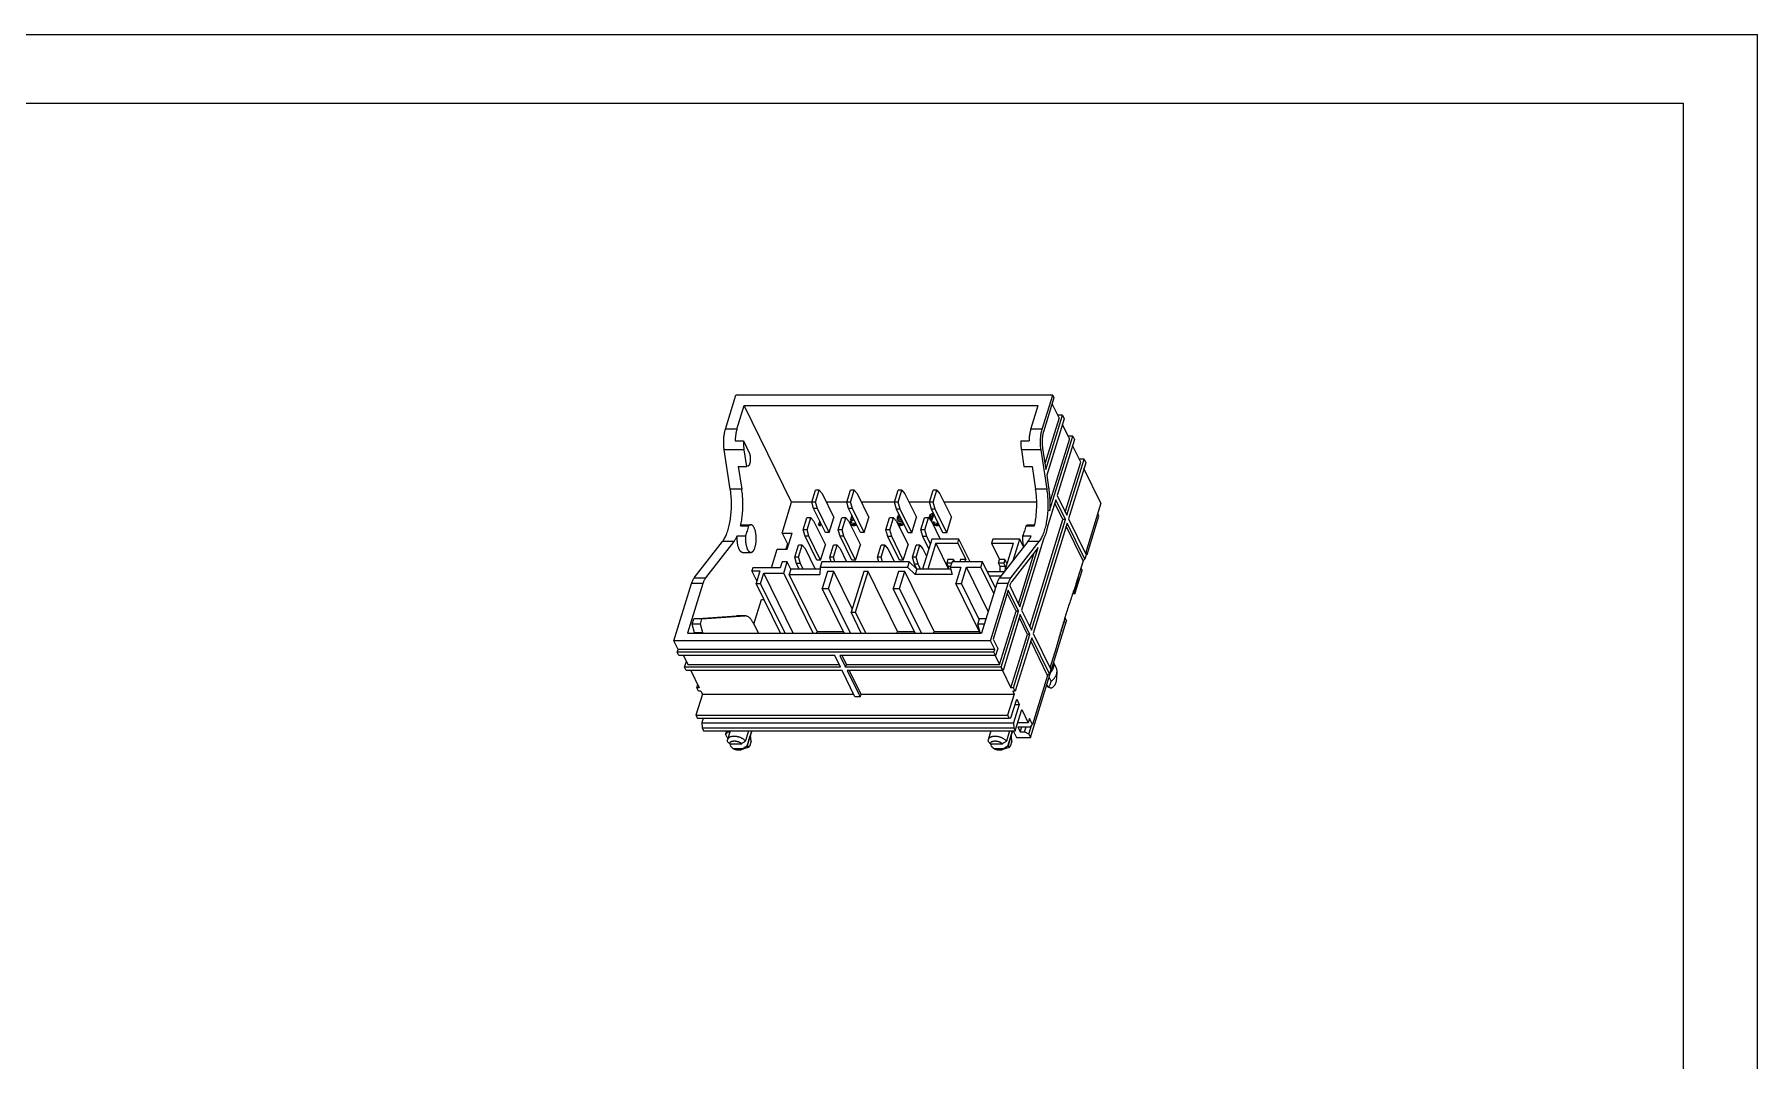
# Model space of a CAD drawing. Extents: x 0 to 420, y 0 to 297.
# Drawn here: x 170.5 to 420, y 148.5 to 297 of the extents above; entities that cross this region are included whole.
import ezdxf

# ---------------------------------------------------------------- set-up
doc = ezdxf.new("R2010")
doc.units = 0
doc.header["$LTSCALE"] = 23.1
doc.layers.get('0').update_dxf_attribs({"linetype": 'CONTINUOUS'})

msp = doc.modelspace()

# ---------------------------------------------------------------- linework, layer by layer
at = {"color": 7, "linetype": 'CONTINUOUS'}
for p, q in [((0, 297), (420, 297)), ((420, 0), (420, 297)), ((17.78, 287.08), (409.21, 287.08)), ((409.21, 287.08), (409.21, 9.23)), ((270.55, 239.87), (272.07, 244.78)), ((317.94, 244.78), (272.07, 244.78)), ((316.42, 239.87), (317.94, 244.78)), ((317.94, 244.78), (318.12, 244.41)), ((272.21, 239.87), (273.27, 243.29)), ((280.13, 229.3), (273.27, 243.29)), ((273.27, 243.29), (315.82, 243.29)), ((314.76, 239.87), (315.82, 243.29)), ((318.12, 244.41), (316.61, 239.5)), ((318.87, 241.5), (317.86, 243.55)), ((272.21, 239.87), (270.55, 239.87)), ((316.42, 239.87), (314.76, 239.87)), ((318.87, 241.5), (316.82, 234.86)), ((316.94, 234.06), (319.36, 241.89)), ((319.6, 241.39), (317.07, 233.2)), ((319.36, 241.89), (318.68, 241.89)), ((320.35, 238.48), (319.34, 240.54)), ((319.36, 241.89), (319.6, 241.39)), ((271.96, 238.17), (273.16, 238.17)), ((273.16, 238.17), (274.06, 236.34)), ((313.32, 238.17), (314.51, 238.17)), ((316.47, 237.12), (316.94, 234.06)), ((317.5, 228.08), (320.84, 238.87)), ((320.35, 238.48), (317.52, 229.34)), ((321.08, 238.38), (318.58, 230.27)), ((320.84, 238.87), (320.16, 238.87)), ((322, 235.12), (320.82, 237.52)), ((320.84, 238.87), (321.08, 238.38)), ((271.26, 231.19), (270.38, 236.9)), ((273.24, 236.9), (270.38, 236.9)), ((273.24, 236.9), (273.61, 234.49)), ((273.86, 234.56), (273.61, 234.49)), ((316.25, 236.9), (313.4, 236.9)), ((313.4, 236.9), (313.77, 234.49)), ((317.13, 231.19), (316.25, 236.9)), ((319.75, 227.87), (322, 235.12)), ((319.98, 227.41), (322.49, 235.52)), ((322.73, 235.02), (320.22, 226.91)), ((322.49, 235.52), (321.8, 235.52)), ((322.49, 235.52), (322.73, 235.02)), ((272.41, 234.49), (272.92, 231.19)), ((272.41, 234.49), (273.61, 234.49)), ((313.77, 234.49), (314.97, 234.49)), ((314.97, 234.49), (315.47, 231.19)), ((317.07, 233.2), (317.35, 231.41)), ((324.92, 229.16), (322.47, 234.17)), ((272.92, 231.19), (271.26, 231.19)), ((283.05, 229.31), (283.58, 231.03)), ((284.13, 231.03), (283.58, 231.03)), ((283.6, 229.31), (284.13, 231.03)), ((284.13, 231.03), (284.55, 230.57)), ((284.55, 230.57), (286.25, 227.1)), ((288.11, 229.31), (288.65, 231.03)), ((289.2, 231.03), (288.65, 231.03)), ((288.67, 229.31), (289.2, 231.03)), ((289.2, 231.03), (289.61, 230.57)), ((289.61, 230.57), (291.32, 227.1)), ((295.02, 229.31), (295.55, 231.03)), ((296.11, 231.03), (295.55, 231.03)), ((295.57, 229.31), (296.11, 231.03)), ((296.11, 231.03), (296.55, 230.54)), ((296.55, 230.54), (298.23, 227.12)), ((300.09, 229.31), (300.62, 231.03)), ((301.17, 231.03), (300.62, 231.03)), ((300.64, 229.31), (301.17, 231.03)), ((301.17, 231.03), (301.62, 230.54)), ((301.62, 230.54), (303.29, 227.12)), ((317.13, 231.19), (315.47, 231.19)), ((318.38, 229.64), (317.24, 225.93)), ((319.79, 226.78), (318.38, 229.64)), ((318.58, 230.27), (319.98, 227.41)), ((278.75, 224.84), (280.13, 229.3)), ((283.05, 229.3), (280.13, 229.3)), ((281.82, 225.33), (282.35, 227.05)), ((282.9, 227.05), (282.35, 227.05)), ((282.37, 225.33), (282.9, 227.05)), ((282.9, 227.05), (283.32, 226.59)), ((283.32, 228.38), (283.05, 229.31)), ((283.6, 229.31), (283.05, 229.31)), ((285.02, 224.91), (283.32, 228.38)), ((283.87, 228.38), (283.32, 228.38)), ((283.87, 228.38), (283.6, 229.31)), ((285.57, 224.91), (283.87, 228.38)), ((288.11, 229.3), (285.17, 229.3)), ((285.57, 224.91), (286.25, 227.1)), ((286.88, 225.33), (287.42, 227.05)), ((287.97, 227.05), (287.42, 227.05)), ((287.44, 225.33), (287.97, 227.05)), ((287.97, 227.05), (288.38, 226.59)), ((288.38, 228.38), (288.11, 229.31)), ((288.67, 229.31), (288.11, 229.31)), ((290.09, 224.91), (288.38, 228.38)), ((288.94, 228.38), (288.38, 228.38)), ((288.85, 227.43), (288.64, 226.76)), ((288.94, 228.38), (288.67, 229.31)), ((288.89, 226.93), (288.97, 227.19)), ((290.64, 224.91), (288.94, 228.38)), ((289, 226.98), (289.03, 227.06)), ((295.02, 229.3), (290.24, 229.3)), ((290.64, 224.91), (291.32, 227.1)), ((293.79, 225.33), (294.32, 227.05)), ((294.88, 227.05), (294.32, 227.05)), ((294.34, 225.33), (294.88, 227.05)), ((294.88, 227.05), (295.32, 226.56)), ((295.31, 228.31), (295.02, 229.31)), ((295.57, 229.31), (295.02, 229.31)), ((296.99, 224.89), (295.31, 228.31)), ((295.86, 228.31), (295.31, 228.31)), ((295.45, 227.19), (295.41, 227.06)), ((295.41, 227.06), (295.44, 226.89)), ((295.58, 227.36), (295.45, 227.19)), ((295.86, 228.31), (295.57, 229.31)), ((295.72, 227.48), (295.58, 227.36)), ((295.61, 227.09), (295.63, 227.16)), ((295.62, 226.99), (295.61, 227.09)), ((295.68, 226.97), (295.61, 227.09)), ((295.63, 227.16), (295.7, 227.26)), ((295.7, 227.04), (295.63, 227.16)), ((295.7, 227.26), (295.79, 227.34)), ((295.77, 227.14), (295.7, 227.26)), ((295.7, 227.04), (295.77, 227.14)), ((295.77, 227.14), (295.85, 227.21)), ((297.54, 224.89), (295.86, 228.31)), ((300.09, 229.3), (297.16, 229.3)), ((297.54, 224.89), (298.23, 227.12)), ((298.86, 225.33), (299.39, 227.05)), ((299.94, 227.05), (299.39, 227.05)), ((299.41, 225.33), (299.94, 227.05)), ((299.94, 227.05), (300.39, 226.56)), ((300.12, 227.39), (300.04, 227.13)), ((300.04, 227.13), (300.34, 227.36)), ((300.1, 227), (300.04, 227.13)), ((300.64, 229.31), (300.09, 229.31)), ((300.38, 228.31), (300.09, 229.31)), ((300.1, 227), (300.27, 227.13)), ((300.42, 227.63), (300.12, 227.39)), ((300.34, 227.36), (300.17, 226.8)), ((300.34, 226.61), (300.65, 227.63)), ((300.93, 228.31), (300.38, 228.31)), ((302.05, 224.89), (300.38, 228.31)), ((300.41, 226.51), (300.71, 227.5)), ((300.65, 227.63), (300.42, 227.63)), ((300.93, 228.31), (300.64, 229.31)), ((300.71, 227.5), (300.65, 227.63)), ((300.89, 227.27), (300.89, 227.26)), ((300.89, 227.26), (300.89, 227.26)), ((300.95, 227.14), (300.89, 227.26)), ((302.61, 224.89), (300.93, 228.31)), ((300.95, 227.14), (300.95, 227.14)), ((315.63, 229.3), (302.22, 229.3)), ((302.61, 224.89), (303.29, 227.12)), ((319.42, 226.78), (318.24, 229.18)), ((324.92, 229.16), (322.68, 221.9)), ((322.92, 221.73), (324.64, 227.29)), ((324.64, 227.29), (324.46, 227.66)), ((272.75, 225.9), (273.95, 225.9)), ((273.04, 226.04), (274.23, 226.04)), ((278.75, 224.84), (279.52, 223.28)), ((278.75, 224.84), (280.23, 224.84)), ((279.51, 222.52), (280.23, 224.84)), ((282.09, 224.4), (281.82, 225.33)), ((282.37, 225.33), (281.82, 225.33)), ((282.64, 224.4), (282.37, 225.33)), ((283.32, 226.59), (285.02, 223.12)), ((284.21, 226.57), (284.05, 226.06)), ((284.11, 225.94), (284.05, 226.06)), ((284.05, 226.06), (284.28, 226.06)), ((284.11, 225.94), (284.34, 225.94)), ((284.28, 226.06), (284.35, 226.28)), ((284.34, 225.94), (284.28, 226.06)), ((284.34, 225.94), (284.41, 226.15)), ((285.57, 224.91), (285.02, 224.91)), ((287.15, 224.4), (286.88, 225.33)), ((287.44, 225.33), (286.88, 225.33)), ((287.71, 224.4), (287.44, 225.33)), ((288.38, 226.59), (290.09, 223.12)), ((288.55, 226.46), (288.58, 226.33)), ((288.78, 226.46), (288.55, 226.46)), ((288.58, 226.33), (288.66, 226.19)), ((288.65, 226.2), (288.58, 226.33)), ((288.7, 226.64), (288.64, 226.76)), ((288.64, 226.76), (288.91, 226.76)), ((288.65, 226.2), (288.72, 226.07)), ((288.72, 226.07), (288.66, 226.19)), ((288.66, 226.19), (288.82, 226.09)), ((288.7, 226.64), (288.97, 226.64)), ((288.72, 226.07), (288.88, 225.97)), ((288.81, 226.33), (288.78, 226.46)), ((288.84, 226.34), (288.78, 226.46)), ((288.91, 226.26), (288.81, 226.33)), ((288.88, 225.97), (288.82, 226.09)), ((288.82, 226.09), (289, 226.06)), ((288.85, 226.3), (288.84, 226.34)), ((288.88, 225.97), (289.06, 225.94)), ((289.06, 227), (288.89, 226.93)), ((288.91, 226.76), (289.09, 226.86)), ((288.97, 226.64), (288.91, 226.76)), ((289.05, 226.23), (288.91, 226.26)), ((288.97, 226.64), (289.16, 226.74)), ((289.06, 225.94), (289, 226.06)), ((289, 226.06), (289.23, 226.06)), ((289.28, 226.23), (289.05, 226.23)), ((289.06, 225.94), (289.29, 225.94)), ((289.09, 226.86), (289.12, 226.87)), ((289.16, 226.74), (289.09, 226.86)), ((289.16, 226.74), (289.19, 226.74)), ((289.23, 226.06), (289.43, 226.09)), ((289.29, 225.94), (289.23, 226.06)), ((289.42, 226.26), (289.28, 226.23)), ((289.29, 225.94), (289.49, 225.97)), ((289.43, 226.09), (289.49, 226.12)), ((289.49, 225.97), (289.43, 226.09)), ((289.49, 225.97), (289.55, 225.99)), ((290.64, 224.91), (290.09, 224.91)), ((294.08, 224.33), (293.79, 225.33)), ((294.34, 225.33), (293.79, 225.33)), ((294.63, 224.33), (294.34, 225.33)), ((295.32, 226.56), (297, 223.14)), ((295.49, 226.43), (295.39, 226.43)), ((295.44, 226.89), (295.51, 226.76)), ((295.5, 226.77), (295.44, 226.89)), ((295.53, 226.33), (295.49, 226.43)), ((295.5, 226.77), (295.57, 226.64)), ((295.57, 226.64), (295.51, 226.76)), ((295.51, 226.76), (295.67, 226.66)), ((295.54, 226.32), (295.53, 226.33)), ((295.63, 226.26), (295.53, 226.33)), ((295.55, 226.09), (295.72, 226.06)), ((295.57, 226.64), (295.73, 226.54)), ((295.61, 225.97), (295.78, 225.94)), ((295.67, 226.89), (295.62, 226.99)), ((295.67, 226.89), (295.62, 226.99)), ((295.73, 226.23), (295.63, 226.26)), ((295.76, 226.83), (295.67, 226.89)), ((295.73, 226.54), (295.67, 226.66)), ((295.67, 226.66), (295.85, 226.63)), ((295.68, 226.97), (295.7, 227.04)), ((295.68, 226.88), (295.68, 226.97)), ((295.78, 225.94), (295.72, 226.06)), ((295.72, 226.06), (295.87, 226.06)), ((295.73, 226.54), (295.91, 226.5)), ((295.96, 226.23), (295.73, 226.23)), ((295.87, 226.79), (295.76, 226.83)), ((295.78, 225.94), (295.93, 225.94)), ((295.91, 226.5), (295.85, 226.63)), ((295.85, 226.63), (296.05, 226.63)), ((296.05, 226.79), (295.87, 226.79)), ((295.87, 226.06), (296.07, 226.09)), ((295.93, 225.94), (295.87, 226.06)), ((295.91, 226.5), (296.11, 226.5)), ((295.93, 225.94), (296.13, 225.97)), ((296.09, 226.26), (295.96, 226.23)), ((296.05, 226.63), (296.13, 226.64)), ((296.11, 226.5), (296.05, 226.63)), ((296.07, 226.09), (296.3, 226.19)), ((296.13, 225.97), (296.07, 226.09)), ((296.22, 226.33), (296.09, 226.26)), ((296.11, 226.5), (296.19, 226.52)), ((296.13, 225.97), (296.36, 226.07)), ((296.26, 226.37), (296.22, 226.33)), ((296.3, 226.19), (296.33, 226.23)), ((296.36, 226.07), (296.3, 226.19)), ((296.36, 226.07), (296.39, 226.1)), ((297.54, 224.89), (296.99, 224.89)), ((299.41, 225.33), (298.86, 225.33)), ((299.15, 224.33), (298.86, 225.33)), ((299.7, 224.33), (299.41, 225.33)), ((300.39, 226.56), (301.66, 223.97)), ((300.59, 226.43), (300.6, 226.33)), ((300.78, 226.43), (300.59, 226.43)), ((300.6, 226.33), (300.64, 226.23)), ((300.64, 226.23), (300.74, 226.16)), ((300.7, 226.1), (300.64, 226.23)), ((300.7, 226.1), (300.8, 226.04)), ((300.74, 226.16), (300.87, 226.09)), ((300.8, 226.04), (300.74, 226.16)), ((300.83, 226.32), (300.78, 226.43)), ((300.8, 226.36), (300.78, 226.43)), ((300.86, 226.29), (300.8, 226.36)), ((300.8, 226.04), (300.93, 225.97)), ((300.92, 226.26), (300.86, 226.29)), ((300.87, 226.09), (301.01, 226.06)), ((300.93, 225.97), (300.87, 226.09)), ((301.1, 226.23), (300.92, 226.26)), ((300.93, 225.97), (301.07, 225.94)), ((301.01, 226.06), (301.32, 226.06)), ((301.07, 225.94), (301.01, 226.06)), ((301.07, 225.94), (301.38, 225.94)), ((301.33, 226.23), (301.1, 226.23)), ((301.32, 226.06), (301.47, 226.09)), ((301.38, 225.94), (301.32, 226.06)), ((301.39, 226.24), (301.33, 226.23)), ((301.38, 225.94), (301.53, 225.96)), ((302.61, 224.89), (302.05, 224.89)), ((314.11, 225.9), (315.3, 225.9)), ((314.39, 226.04), (315.33, 226.04)), ((314.62, 211.26), (319.42, 226.78)), ((314.85, 210.8), (319.79, 226.78)), ((320.03, 226.28), (315.09, 210.3)), ((319.79, 226.78), (319.42, 226.78)), ((322.35, 220.81), (319.89, 225.82)), ((322.59, 221.06), (320.03, 226.28)), ((320.22, 226.91), (322.79, 221.69)), ((266.03, 218.35), (270.13, 223.62)), ((271.79, 223.62), (267.69, 218.35)), ((271.79, 223.62), (270.13, 223.62)), ((272.27, 224.45), (273.47, 224.45)), ((277.2, 219.83), (278.04, 222.52)), ((278.04, 222.52), (279.51, 222.52)), ((279.52, 223.28), (279.28, 222.52)), ((279.61, 223.28), (279.52, 223.28)), ((279.69, 223.11), (279.61, 223.28)), ((280.59, 221.35), (281.12, 223.07)), ((281.67, 223.07), (281.12, 223.07)), ((281.14, 221.35), (281.67, 223.07)), ((281.67, 223.07), (282.09, 222.61)), ((283.79, 220.93), (282.09, 224.4)), ((282.64, 224.4), (282.09, 224.4)), ((282.09, 222.61), (283.55, 219.63)), ((284.34, 220.93), (282.64, 224.4)), ((284.34, 220.93), (285.02, 223.12)), ((285.65, 221.35), (286.19, 223.07)), ((286.74, 223.07), (286.19, 223.07)), ((286.21, 221.35), (286.74, 223.07)), ((286.74, 223.07), (287.15, 222.61)), ((288.86, 220.93), (287.15, 224.4)), ((287.71, 224.4), (287.15, 224.4)), ((287.15, 222.61), (288.1, 220.69)), ((289.41, 220.93), (287.71, 224.4)), ((289.41, 220.93), (290.09, 223.12)), ((292.56, 221.35), (293.1, 223.07)), ((293.65, 223.07), (293.1, 223.07)), ((293.12, 221.35), (293.65, 223.07)), ((293.65, 223.07), (294.09, 222.58)), ((295.76, 220.91), (294.08, 224.33)), ((294.63, 224.33), (294.08, 224.33)), ((294.09, 222.58), (295.02, 220.69)), ((296.31, 220.91), (294.63, 224.33)), ((296.31, 220.91), (297, 223.14)), ((297.63, 221.35), (298.16, 223.07)), ((298.71, 223.07), (298.16, 223.07)), ((298.18, 221.35), (298.71, 223.07)), ((298.71, 223.07), (299.16, 222.58)), ((300.46, 223.97), (299.11, 219.63)), ((299.7, 224.33), (299.15, 224.33)), ((300.02, 222.56), (299.15, 224.33)), ((299.16, 222.58), (299.69, 221.5)), ((300.23, 223.25), (299.7, 224.33)), ((301.01, 223.39), (299.85, 219.63)), ((304.37, 223.97), (300.46, 223.97)), ((301.01, 223.39), (304.19, 223.39)), ((301.01, 223.39), (302.85, 219.63)), ((304.19, 223.39), (304.37, 223.97)), ((304.19, 223.39), (305.36, 221)), ((305.98, 220.69), (304.37, 223.97)), ((309.25, 223.97), (309.07, 223.39)), ((309.07, 223.39), (312.25, 223.39)), ((309.07, 223.39), (310.24, 221)), ((313.17, 223.97), (309.25, 223.97)), ((314.34, 223.62), (310.24, 218.35)), ((310.99, 219.31), (312.25, 223.39)), ((311.9, 218.35), (316, 223.62)), ((315.86, 222.76), (312.01, 217.82)), ((312.21, 220.87), (313.17, 223.97)), ((313.73, 222.83), (313.17, 223.97)), ((313.2, 214.16), (315.86, 222.76)), ((316.63, 223.98), (313.44, 213.66)), ((313.63, 224.45), (314.83, 224.45)), ((316, 223.62), (314.34, 223.62)), ((322.74, 222.1), (322.92, 221.73)), ((273.04, 222.04), (274.23, 222.04)), ((274.54, 219.83), (274.39, 219.36)), ((278.5, 219.83), (274.54, 219.83)), ((278.76, 220.69), (278.5, 219.83)), ((279.5, 220.69), (278.76, 220.69)), ((278.99, 219.04), (279.5, 220.69)), ((280.02, 219.63), (279.5, 220.69)), ((280.02, 219.63), (279.78, 218.85)), ((284.24, 219.63), (280.02, 219.63)), ((280.86, 220.42), (280.59, 221.35)), ((281.14, 221.35), (280.59, 221.35)), ((281.24, 219.63), (280.86, 220.42)), ((281.41, 220.42), (280.86, 220.42)), ((281.41, 220.42), (281.14, 221.35)), ((281.8, 219.63), (281.41, 220.42)), ((284.34, 220.93), (283.79, 220.93)), ((284.25, 219.91), (284.2, 218.85)), ((284.49, 220.69), (284.25, 219.91)), ((284.25, 219.91), (296.93, 219.91)), ((297.17, 220.69), (284.49, 220.69)), ((285.85, 220.69), (285.65, 221.35)), ((286.21, 221.35), (285.65, 221.35)), ((286.4, 220.69), (286.21, 221.35)), ((289.41, 220.93), (288.86, 220.93)), ((292.75, 220.69), (292.56, 221.35)), ((293.12, 221.35), (292.56, 221.35)), ((293.31, 220.69), (293.12, 221.35)), ((296.31, 220.91), (295.76, 220.91)), ((297.17, 220.69), (296.93, 219.91)), ((298.01, 218.85), (296.93, 219.91)), ((298.26, 219.63), (297.17, 220.69)), ((298.18, 221.35), (297.63, 221.35)), ((297.92, 220.35), (297.63, 221.35)), ((298.47, 220.35), (297.92, 220.35)), ((298.27, 219.63), (297.92, 220.35)), ((298.26, 219.63), (298.01, 218.85)), ((298.47, 220.35), (298.18, 221.35)), ((303.18, 219.63), (298.26, 219.63)), ((298.82, 219.63), (298.47, 220.35)), ((302.78, 221), (302.62, 220.49)), ((303.29, 220.49), (302.62, 220.49)), ((302.85, 220.02), (302.62, 220.49)), ((303.56, 221), (302.78, 221)), ((303.15, 220.02), (302.85, 220.02)), ((302.87, 219.63), (302.85, 220.02)), ((303.36, 220.69), (303.11, 219.91)), ((303.11, 219.91), (304.63, 219.91)), ((303.11, 219.91), (303.36, 218.85)), ((307.78, 220.69), (303.36, 220.69)), ((303.56, 221), (303.47, 220.69)), ((303.56, 221), (303.72, 220.69)), ((304.63, 219.91), (303.91, 217.56)), ((304.58, 221), (304.48, 220.69)), ((305.36, 221), (304.58, 221)), ((304.74, 217.56), (305.46, 219.91)), ((305.26, 220.69), (305.36, 221)), ((305.46, 219.91), (307.53, 219.91)), ((308.61, 213.5), (305.46, 219.91)), ((307.53, 219.91), (307.78, 220.69)), ((309.41, 216.09), (307.53, 219.91)), ((309.65, 216.88), (307.78, 220.69)), ((310.08, 220.49), (310.24, 221)), ((310.87, 220.49), (310.08, 220.49)), ((310.32, 220.02), (310.08, 220.49)), ((311.02, 221), (310.24, 221)), ((311.1, 220.02), (310.32, 220.02)), ((310.34, 219.23), (310.32, 220.02)), ((311.02, 221), (310.87, 220.49)), ((311.1, 220.02), (310.87, 220.49)), ((311.02, 221), (311.32, 220.39)), ((311.11, 219.7), (311.1, 220.02)), ((312.97, 214.62), (315.25, 221.98)), ((322.35, 220.81), (321.3, 217.44)), ((322.02, 219.78), (322.21, 219.41)), ((322.59, 221.06), (322.35, 220.81)), ((322.79, 221.69), (322.59, 221.06)), ((322.92, 221.73), (322.77, 221.73)), ((263.08, 209.24), (265.64, 217.53)), ((267.3, 217.53), (265.07, 210.33)), ((267.3, 217.53), (265.64, 217.53)), ((266.03, 218.35), (267.69, 218.35)), ((275.1, 217.92), (274.39, 219.36)), ((274.39, 219.36), (275.54, 219.36)), ((275.54, 219.36), (274.99, 217.56)), ((278.53, 210.33), (274.99, 217.56)), ((274.99, 217.56), (275.63, 217.56)), ((275.63, 217.56), (276.09, 219.04)), ((279.18, 210.33), (275.63, 217.56)), ((280.37, 210.33), (276.09, 219.04)), ((276.09, 219.04), (278.99, 219.04)), ((283.27, 210.33), (278.99, 219.04)), ((283.83, 210.58), (279.78, 218.85)), ((279.78, 218.85), (284.2, 218.85)), ((285.32, 219.28), (284.56, 216.82)), ((286.24, 219.28), (285.32, 219.28)), ((285.48, 216.82), (286.24, 219.28)), ((288.9, 213.87), (286.24, 219.28)), ((290.57, 219.28), (288.74, 213.37)), ((289.39, 213.37), (291.21, 219.28)), ((291.21, 219.28), (290.57, 219.28)), ((295.49, 210.58), (291.21, 219.28)), ((295.59, 219.28), (294.83, 216.82)), ((296.51, 219.28), (295.59, 219.28)), ((295.75, 216.82), (296.51, 219.28)), ((300.78, 210.58), (296.51, 219.28)), ((303.36, 218.85), (298.01, 218.85)), ((303.91, 217.56), (304.74, 217.56)), ((307.45, 210.33), (303.91, 217.56)), ((307.3, 212.34), (304.74, 217.56)), ((309.85, 217.53), (307.63, 210.33)), ((310.93, 219.23), (308.49, 219.23)), ((308.78, 218.65), (310.47, 218.65)), ((308.94, 209.24), (311.51, 217.53)), ((311.51, 217.53), (309.85, 217.53)), ((310.24, 218.35), (311.9, 218.35)), ((311.71, 217.2), (313.2, 214.16)), ((321.17, 216.05), (322.21, 219.41)), ((274.68, 211.65), (275.79, 215.24)), ((275.79, 215.24), (276.12, 215.24)), ((287.74, 210.33), (284.56, 216.82)), ((284.56, 216.82), (285.48, 216.82)), ((288.66, 210.33), (285.48, 216.82)), ((294.83, 216.82), (295.75, 216.82)), ((298.01, 210.33), (294.83, 216.82)), ((298.93, 210.33), (295.75, 216.82)), ((311.51, 216.58), (309.32, 209.49)), ((312.64, 213.53), (311.37, 216.12)), ((313.01, 213.53), (311.51, 216.58)), ((321.17, 216.05), (320.82, 216.05)), ((321.06, 216.26), (321.17, 216.05)), ((265.73, 211.67), (265.96, 212.41)), ((265.96, 212.41), (272.16, 212.85)), ((267.16, 212.41), (265.96, 212.41)), ((266.93, 211.67), (267.16, 212.41)), ((267.16, 212.41), (273.35, 212.85)), ((272.16, 212.85), (272.21, 212.85)), ((273.35, 212.85), (272.16, 212.85)), ((272.21, 212.85), (273.35, 212.85)), ((273.41, 212.85), (273.35, 212.85)), ((288.74, 213.37), (289.39, 213.37)), ((290.23, 210.33), (288.74, 213.37)), ((290.88, 210.33), (289.39, 213.37)), ((307.09, 211.67), (307.32, 212.41)), ((307.32, 212.41), (308.29, 212.48)), ((308.27, 212.41), (307.32, 212.41)), ((310.25, 205.82), (312.64, 213.53)), ((310.5, 205.42), (313.01, 213.53)), ((313.25, 213.03), (310.75, 204.93)), ((313.01, 213.53), (312.64, 213.53)), ((314.29, 210.18), (313.11, 212.57)), ((314.65, 210.18), (313.25, 213.03)), ((313.44, 213.66), (314.85, 210.8)), ((314.74, 195.25), (319.96, 212.13)), ((319.77, 212.52), (319.69, 212.52)), ((319.77, 212.52), (319.96, 212.13)), ((265.07, 210.33), (307.63, 210.33)), ((266.09, 210.42), (265.73, 211.67)), ((266.93, 211.67), (265.73, 211.67)), ((266.14, 210.33), (266.09, 210.42)), ((267.29, 210.42), (266.09, 210.42)), ((267.29, 210.42), (266.93, 211.67)), ((267.34, 210.33), (267.29, 210.42)), ((274.62, 211.77), (275.32, 210.33)), ((283.76, 210.33), (283.83, 210.58)), ((283.83, 210.58), (287.62, 210.58)), ((295.41, 210.33), (295.49, 210.58)), ((295.49, 210.58), (297.89, 210.58)), ((300.7, 210.33), (300.78, 210.58)), ((300.78, 210.58), (307.33, 210.58)), ((308.04, 211.67), (307.09, 211.67)), ((307.45, 210.42), (307.09, 211.67)), ((307.65, 210.42), (307.45, 210.42)), ((307.49, 210.33), (307.45, 210.42)), ((311.9, 202.46), (314.29, 210.18)), ((312.27, 202.46), (314.65, 210.18)), ((314.9, 209.68), (312.51, 201.96)), ((314.65, 210.18), (314.29, 210.18)), ((317.46, 204.46), (314.9, 209.68)), ((315.09, 210.3), (317.65, 205.08)), ((263.69, 207.99), (263.08, 209.24)), ((308.94, 209.24), (263.08, 209.24)), ((263.57, 207.6), (263.69, 207.99)), ((263.81, 207.1), (263.57, 207.6)), ((309.43, 207.6), (263.57, 207.6)), ((309.55, 207.99), (263.69, 207.99)), ((286.38, 207.1), (263.81, 207.1)), ((264.49, 207.1), (265.12, 205.82)), ((287.2, 205.42), (286.38, 207.1)), ((309.68, 207.1), (287.11, 207.1)), ((287.11, 207.1), (287.94, 205.42)), ((287.43, 207.1), (288.06, 205.82)), ((309.55, 207.99), (308.94, 209.24)), ((309.32, 209.49), (309.99, 208.12)), ((309.43, 207.6), (309.55, 207.99)), ((309.68, 207.1), (309.43, 207.6)), ((309.62, 207.1), (310.25, 205.82)), ((309.99, 208.12), (309.68, 207.1)), ((317.21, 204.21), (314.76, 209.22)), ((318.45, 208.21), (317.55, 205.3)), ((264.63, 205.42), (264.9, 206.28)), ((264.88, 204.93), (264.63, 205.42)), ((287.2, 205.42), (264.63, 205.42)), ((287.44, 204.93), (264.88, 204.93)), ((265.12, 205.82), (287.01, 205.82)), ((265.56, 204.93), (266.77, 202.46)), ((289.3, 201.14), (287.44, 204.93)), ((287.94, 205.42), (288.06, 205.82)), ((310.5, 205.42), (287.94, 205.42)), ((288.06, 205.82), (310.25, 205.82)), ((310.75, 204.93), (288.18, 204.93)), ((288.18, 204.93), (290.04, 201.14)), ((288.49, 204.93), (290.16, 201.53)), ((310.75, 204.93), (310.5, 205.42)), ((310.69, 204.93), (311.9, 202.46)), ((317.65, 205.08), (317.46, 204.46)), ((318.08, 206.07), (318.46, 205.31)), ((318.56, 204.7), (318.43, 203.32)), ((266.4, 202.46), (266.54, 202.92)), ((266.65, 201.96), (266.4, 202.46)), ((266.77, 202.46), (266.4, 202.46)), ((312.27, 202.46), (311.9, 202.46)), ((312.51, 201.96), (312.27, 202.46)), ((317.21, 204.21), (315.02, 197.12)), ((317.3, 202.54), (317.09, 202.85)), ((317.46, 204.46), (317.21, 204.21)), ((317.42, 203.93), (317.7, 203.37)), ((267.23, 201.53), (266.28, 198.47)), ((267.01, 201.96), (266.65, 201.96)), ((267.01, 201.96), (267.23, 201.53)), ((267.23, 201.53), (289.11, 201.53)), ((290.04, 201.14), (289.3, 201.14)), ((290.16, 201.53), (290.04, 201.14)), ((290.16, 201.53), (312.36, 201.53)), ((312.36, 201.53), (311.41, 198.47)), ((311.9, 198.12), (312.73, 200.78)), ((312.51, 201.96), (312.15, 201.96)), ((312.15, 201.96), (312.36, 201.53)), ((313.09, 200.04), (312.27, 197.37)), ((312.49, 200.04), (313.09, 200.04)), ((312.73, 200.78), (313.09, 200.04)), ((266.28, 198.47), (266.5, 198.04)), ((266.28, 198.47), (311.41, 198.47)), ((266.5, 198.04), (311.63, 198.04)), ((267.34, 198.04), (267.14, 197.37)), ((267.14, 197.37), (267.17, 196.67)), ((267.14, 197.37), (312.27, 197.37)), ((311.41, 198.47), (311.63, 198.04)), ((311.63, 198.04), (311.9, 198.12)), ((312.27, 197.37), (312.3, 196.67)), ((312.51, 196.23), (313.46, 199.29)), ((314.4, 197.36), (312.86, 197.36)), ((313.46, 199.29), (314.4, 197.36)), ((314.6, 197.99), (314.4, 197.36)), ((315.02, 197.12), (314.6, 197.99)), ((314.72, 196.81), (315.02, 197.12)), ((267.17, 196.67), (267.38, 196.23)), ((267.17, 196.67), (312.3, 196.67)), ((267.38, 196.23), (312.51, 196.23)), ((270.71, 196.23), (270.56, 195.75)), ((270.87, 196.06), (270.56, 195.75)), ((270.81, 195.25), (270.56, 195.75)), ((270.81, 195.25), (270.93, 195.25)), ((271.24, 196.23), (270.83, 194.93)), ((270.92, 196.23), (270.87, 196.06)), ((270.87, 196.06), (271.18, 196.06)), ((273.48, 194.74), (273.94, 196.23)), ((274.38, 196.23), (273.71, 194.07)), ((274.27, 194.73), (274.03, 193.95)), ((309, 196.23), (308.6, 194.93)), ((311.7, 196.23), (311.24, 194.74)), ((312.14, 196.23), (311.47, 194.07)), ((312.03, 194.73), (311.79, 193.95)), ((312.23, 196.23), (312.71, 195.25)), ((312.3, 196.67), (312.51, 196.23)), ((312.71, 195.25), (314.74, 195.25)), ((312.87, 196.81), (314.72, 196.81)), ((312.87, 196.81), (313.24, 196.06)), ((313.24, 196.06), (313.47, 196.81)), ((313.24, 196.06), (313.88, 196.06)), ((313.88, 196.06), (314.11, 196.81)), ((314.5, 195.75), (313.88, 196.06)), ((314.5, 195.75), (314.87, 196.97)), ((314.5, 195.75), (314.74, 195.25)), ((271.13, 194.35), (272.92, 194.35)), ((271.64, 193.66), (273.08, 193.66)), ((273.67, 193.77), (272.81, 193.49)), ((273.7, 194.04), (273.71, 194.07)), ((308.89, 194.35), (310.68, 194.35)), ((309.4, 193.66), (310.84, 193.66)), ((311.43, 193.77), (310.57, 193.49)), ((311.46, 194.04), (311.47, 194.07))]:
    msp.add_line(p, q, dxfattribs=at)
for points, knots in [([(270.38, 236.9), (270.37, 237), (270.34, 237.2), (270.31, 237.51), (270.3, 237.82), (270.3, 238.13), (270.31, 238.44), (270.34, 238.75), (270.37, 239.05), (270.42, 239.34), (270.48, 239.61), (270.53, 239.78), (270.55, 239.87)], [0, 0, 0, 0, 0.10023, 0.202943, 0.307199, 0.412035, 0.516475, 0.619552, 0.720321, 0.817874, 0.911359, 1, 1, 1, 1]), ([(272.21, 239.87), (272.19, 239.8), (272.15, 239.65), (272.1, 239.43), (272.05, 239.19), (272.02, 238.94), (271.99, 238.69), (271.97, 238.43), (271.96, 238.26), (271.96, 238.17)], [0, 0, 0, 0, 0.128826, 0.263724, 0.403924, 0.548576, 0.696774, 0.847574, 1, 1, 1, 1]), ([(314.76, 239.87), (314.74, 239.8), (314.7, 239.65), (314.65, 239.43), (314.61, 239.19), (314.57, 238.94), (314.54, 238.69), (314.52, 238.43), (314.52, 238.26), (314.51, 238.17)], [0, 0, 0, 0, 0.128826, 0.263724, 0.403924, 0.548576, 0.696774, 0.847574, 1, 1, 1, 1]), ([(316.25, 236.9), (316.24, 237), (316.21, 237.2), (316.18, 237.51), (316.17, 237.82), (316.17, 238.13), (316.18, 238.44), (316.2, 238.75), (316.24, 239.05), (316.29, 239.34), (316.35, 239.61), (316.4, 239.78), (316.42, 239.87)], [0, 0, 0, 0, 0.10023, 0.202943, 0.307199, 0.412035, 0.516475, 0.619552, 0.720321, 0.817874, 0.911359, 1, 1, 1, 1]), ([(273.16, 238.17), (273.16, 238.1), (273.16, 237.95), (273.16, 237.74), (273.17, 237.52), (273.19, 237.31), (273.21, 237.11), (273.23, 236.97), (273.24, 236.9)], [0, 0, 0, 0, 0.169514, 0.338889, 0.50735, 0.674165, 0.838608, 1, 1, 1, 1]), ([(313.32, 238.17), (313.31, 238.1), (313.31, 237.95), (313.32, 237.74), (313.33, 237.52), (313.34, 237.31), (313.37, 237.11), (313.39, 236.97), (313.4, 236.9)], [0, 0, 0, 0, 0.169514, 0.338889, 0.50735, 0.674165, 0.838608, 1, 1, 1, 1]), ([(316.61, 239.5), (316.58, 239.43), (316.55, 239.29), (316.5, 239.07), (316.46, 238.84), (316.43, 238.6), (316.41, 238.35), (316.4, 238.11), (316.4, 237.85), (316.41, 237.61), (316.44, 237.36), (316.46, 237.2), (316.47, 237.12)], [0, 0, 0, 0, 0.088641, 0.182126, 0.279679, 0.380448, 0.483525, 0.587965, 0.692801, 0.797057, 0.89977, 1, 1, 1, 1]), ([(273.86, 234.56), (273.88, 234.56), (273.91, 234.58), (273.96, 234.62), (274, 234.67), (274.04, 234.74), (274.08, 234.81), (274.11, 234.9), (274.14, 235), (274.17, 235.11), (274.18, 235.22), (274.2, 235.34), (274.2, 235.46), (274.21, 235.58), (274.2, 235.71), (274.19, 235.83), (274.17, 235.94), (274.15, 236.05), (274.13, 236.16), (274.1, 236.25), (274.07, 236.31), (274.06, 236.34)], [0, 0, 0, 0, 0.027477, 0.058455, 0.093882, 0.134174, 0.179363, 0.229215, 0.283307, 0.341075, 0.401852, 0.464893, 0.529396, 0.594528, 0.659442, 0.723295, 0.785266, 0.844583, 0.900536, 0.952507, 1, 1, 1, 1]), ([(270.13, 223.62), (270.19, 223.69), (270.31, 223.86), (270.47, 224.14), (270.62, 224.44), (270.76, 224.78), (270.89, 225.15), (271, 225.54), (271.11, 225.95), (271.2, 226.39), (271.27, 226.84), (271.34, 227.31), (271.38, 227.79), (271.41, 228.28), (271.43, 228.77), (271.43, 229.26), (271.41, 229.76), (271.38, 230.24), (271.33, 230.72), (271.29, 231.03), (271.26, 231.19)], [0, 0, 0, 0, 0.037431, 0.078041, 0.121801, 0.168613, 0.21832, 0.27072, 0.325571, 0.382602, 0.441514, 0.501989, 0.56369, 0.626269, 0.689369, 0.752626, 0.815676, 0.878158, 0.939715, 1, 1, 1, 1]), ([(272.75, 225.9), (272.78, 226.03), (272.84, 226.3), (272.91, 226.72), (272.97, 227.15), (273.02, 227.59), (273.06, 228.04), (273.08, 228.49), (273.09, 228.95), (273.08, 229.41), (273.06, 229.86), (273.03, 230.31), (272.98, 230.75), (272.94, 231.05), (272.92, 231.19)], [0, 0, 0, 0, 0.077149, 0.156747, 0.238424, 0.321795, 0.406457, 0.491997, 0.577992, 0.664019, 0.749651, 0.834467, 0.918051, 1, 1, 1, 1]), ([(315.3, 225.9), (315.33, 226.03), (315.39, 226.3), (315.47, 226.72), (315.53, 227.15), (315.57, 227.59), (315.61, 228.04), (315.63, 228.49), (315.64, 228.95), (315.63, 229.41), (315.61, 229.86), (315.58, 230.31), (315.53, 230.75), (315.49, 231.05), (315.47, 231.19)], [0, 0, 0, 0, 0.077149, 0.156747, 0.238424, 0.321795, 0.406457, 0.491997, 0.577992, 0.664019, 0.749651, 0.834467, 0.918051, 1, 1, 1, 1]), ([(316, 223.62), (316.06, 223.69), (316.18, 223.86), (316.34, 224.14), (316.49, 224.44), (316.63, 224.78), (316.76, 225.15), (316.87, 225.54), (316.98, 225.95), (317.07, 226.39), (317.14, 226.84), (317.2, 227.31), (317.25, 227.79), (317.28, 228.28), (317.3, 228.77), (317.29, 229.26), (317.28, 229.76), (317.24, 230.24), (317.2, 230.72), (317.15, 231.03), (317.13, 231.19)], [0, 0, 0, 0, 0.037431, 0.078041, 0.121801, 0.168613, 0.21832, 0.27072, 0.325571, 0.382602, 0.441514, 0.501989, 0.56369, 0.626269, 0.689369, 0.752626, 0.815676, 0.878158, 0.939715, 1, 1, 1, 1]), ([(317.35, 231.41), (317.37, 231.23), (317.42, 230.87), (317.48, 230.33), (317.51, 229.77), (317.53, 229.21), (317.53, 228.65), (317.51, 228.27), (317.5, 228.08)], [0, 0, 0, 0, 0.161323, 0.326143, 0.493457, 0.662236, 0.831433, 1, 1, 1, 1]), ([(272.75, 225.9), (272.77, 225.92), (272.83, 225.97), (272.91, 226.02), (272.98, 226.04), (273.02, 226.04), (273.04, 226.04)], [0, 0, 0, 0, 0.321213, 0.608923, 0.873828, 1, 1, 1, 1]), ([(273.47, 224.45), (273.52, 224.55), (273.61, 224.78), (273.74, 225.13), (273.85, 225.5), (273.92, 225.76), (273.95, 225.9)], [0, 0, 0, 0, 0.230357, 0.47445, 0.731361, 1, 1, 1, 1]), ([(274.23, 226.04), (274.22, 226.04), (274.17, 226.04), (274.1, 226.01), (274.02, 225.97), (273.97, 225.92), (273.95, 225.9)], [0, 0, 0, 0, 0.141688, 0.402079, 0.684868, 1, 1, 1, 1]), ([(274.23, 222.04), (274.24, 222.04), (274.28, 222.04), (274.34, 222.05), (274.42, 222.09), (274.5, 222.16), (274.58, 222.24), (274.65, 222.34), (274.72, 222.46), (274.78, 222.6), (274.83, 222.76), (274.88, 222.92), (274.92, 223.1), (274.96, 223.3), (274.99, 223.5), (275, 223.7), (275.01, 223.91), (275.01, 224.12), (275.01, 224.33), (274.99, 224.54), (274.97, 224.74), (274.93, 224.93), (274.89, 225.12), (274.84, 225.29), (274.79, 225.45), (274.73, 225.59), (274.66, 225.71), (274.59, 225.82), (274.52, 225.91), (274.44, 225.97), (274.36, 226.02), (274.29, 226.04), (274.25, 226.04), (274.23, 226.04)], [0, 0, 0, 0, 0.004177, 0.022489, 0.042106, 0.063836, 0.088198, 0.115461, 0.145709, 0.178887, 0.214838, 0.253327, 0.294061, 0.336699, 0.380863, 0.426151, 0.472138, 0.51839, 0.564468, 0.609934, 0.654362, 0.697344, 0.738497, 0.777472, 0.813964, 0.847725, 0.878582, 0.906455, 0.931397, 0.953632, 0.973626, 0.992126, 1, 1, 1, 1]), ([(313.63, 224.45), (313.68, 224.55), (313.77, 224.78), (313.9, 225.13), (314.01, 225.5), (314.07, 225.76), (314.11, 225.9)], [0, 0, 0, 0, 0.230357, 0.47445, 0.731361, 1, 1, 1, 1]), ([(314.11, 225.9), (314.13, 225.92), (314.18, 225.97), (314.26, 226.01), (314.33, 226.04), (314.38, 226.04), (314.39, 226.04)], [0, 0, 0, 0, 0.315132, 0.597921, 0.858312, 1, 1, 1, 1]), ([(317.24, 225.93), (317.2, 225.75), (317.12, 225.4), (316.98, 224.89), (316.82, 224.42), (316.7, 224.12), (316.63, 223.98)], [0, 0, 0, 0, 0.27103, 0.529074, 0.772515, 1, 1, 1, 1]), ([(271.79, 223.62), (271.84, 223.68), (271.92, 223.8), (272.05, 224), (272.17, 224.21), (272.24, 224.37), (272.27, 224.45)], [0, 0, 0, 0, 0.22797, 0.470601, 0.728011, 1, 1, 1, 1]), ([(273.04, 222.04), (273.02, 222.04), (272.98, 222.04), (272.91, 222.06), (272.83, 222.11), (272.75, 222.18), (272.67, 222.27), (272.6, 222.38), (272.53, 222.51), (272.47, 222.65), (272.42, 222.82), (272.37, 222.99), (272.33, 223.18), (272.3, 223.38), (272.28, 223.59), (272.26, 223.8), (272.26, 224.02), (272.26, 224.23), (272.27, 224.37), (272.27, 224.45)], [0, 0, 0, 0, 0.013471, 0.045552, 0.08031, 0.119078, 0.162666, 0.211457, 0.265516, 0.324682, 0.388618, 0.45686, 0.528844, 0.603926, 0.681404, 0.760532, 0.840534, 0.920621, 1, 1, 1, 1]), ([(273.47, 224.45), (273.47, 224.38), (273.46, 224.24), (273.45, 224.02), (273.46, 223.81), (273.47, 223.61), (273.49, 223.4), (273.52, 223.21), (273.56, 223.02), (273.61, 222.84), (273.66, 222.68), (273.72, 222.53), (273.78, 222.4), (273.85, 222.29), (273.93, 222.2), (274, 222.12), (274.09, 222.07), (274.16, 222.04), (274.21, 222.04), (274.23, 222.04)], [0, 0, 0, 0, 0.077777, 0.156249, 0.234671, 0.312299, 0.388401, 0.462273, 0.533248, 0.600712, 0.664122, 0.723022, 0.777072, 0.82608, 0.870051, 0.909262, 0.944355, 0.976437, 1, 1, 1, 1]), ([(313.76, 222.87), (313.75, 222.92), (313.72, 223.03), (313.68, 223.21), (313.65, 223.4), (313.63, 223.61), (313.62, 223.81), (313.61, 224.02), (313.62, 224.24), (313.62, 224.38), (313.63, 224.45)], [0, 0, 0, 0, 0.095648, 0.216017, 0.341298, 0.470363, 0.602014, 0.735012, 0.868095, 1, 1, 1, 1]), ([(314.34, 223.62), (314.39, 223.68), (314.48, 223.8), (314.6, 224), (314.72, 224.21), (314.79, 224.37), (314.83, 224.45)], [0, 0, 0, 0, 0.22797, 0.470601, 0.728011, 1, 1, 1, 1]), ([(265.64, 217.53), (265.67, 217.62), (265.72, 217.77), (265.81, 217.99), (265.92, 218.19), (265.99, 218.3), (266.03, 218.35)], [0, 0, 0, 0, 0.283868, 0.545986, 0.784907, 1, 1, 1, 1]), ([(267.69, 218.35), (267.66, 218.31), (267.6, 218.22), (267.51, 218.08), (267.43, 217.91), (267.36, 217.73), (267.32, 217.6), (267.3, 217.53)], [0, 0, 0, 0, 0.170181, 0.355628, 0.556163, 0.771236, 1, 1, 1, 1]), ([(310.24, 218.35), (310.21, 218.31), (310.15, 218.22), (310.07, 218.08), (309.99, 217.91), (309.92, 217.73), (309.87, 217.6), (309.85, 217.53)], [0, 0, 0, 0, 0.170181, 0.355628, 0.556163, 0.771236, 1, 1, 1, 1]), ([(311.51, 217.53), (311.54, 217.62), (311.59, 217.77), (311.68, 217.99), (311.78, 218.19), (311.86, 218.3), (311.9, 218.35)], [0, 0, 0, 0, 0.283868, 0.545986, 0.784907, 1, 1, 1, 1]), ([(312.01, 217.82), (311.98, 217.78), (311.92, 217.69), (311.84, 217.55), (311.77, 217.38), (311.73, 217.27), (311.71, 217.2)], [0, 0, 0, 0, 0.21649, 0.455777, 0.717356, 1, 1, 1, 1]), ([(321.3, 217.44), (321.1, 216.86), (320.69, 215.67), (320.1, 213.86), (319.52, 212.01), (318.97, 210.12), (318.62, 208.85), (318.45, 208.21)], [0, 0, 0, 0, 0.193234, 0.38995, 0.59005, 0.793436, 1, 1, 1, 1]), ([(321.65, 218.54), (321.61, 218.38), (321.42, 217.62), (321.22, 216.86), (321.06, 216.26)], [0, 0, 0, 0, 0.21133, 1, 1, 1, 1]), ([(274.62, 211.77), (274.58, 211.85), (274.5, 211.99), (274.37, 212.2), (274.24, 212.38), (274.1, 212.53), (273.96, 212.65), (273.81, 212.75), (273.66, 212.81), (273.52, 212.85), (273.44, 212.85), (273.41, 212.85)], [0, 0, 0, 0, 0.152139, 0.293544, 0.424233, 0.544518, 0.655084, 0.757077, 0.852185, 0.942663, 1, 1, 1, 1]), ([(318.71, 209.13), (318.87, 209.61), (319.23, 210.74), (319.58, 211.87), (319.77, 212.52)], [0, 0, 0, 0, 0.42873, 1, 1, 1, 1]), ([(317.65, 204.67), (317.67, 204.68), (317.72, 204.75), (317.81, 204.86), (317.91, 205.02), (317.99, 205.19), (318.05, 205.35), (318.09, 205.52), (318.11, 205.68), (318.11, 205.84), (318.1, 205.96), (318.08, 206.03), (318.08, 206.04)], [0, 0, 0, 0, 0.036849, 0.167317, 0.293951, 0.416498, 0.534872, 0.64917, 0.759694, 0.866957, 0.971666, 1, 1, 1, 1]), ([(317.7, 203.37), (317.75, 203.41), (317.86, 203.49), (318.01, 203.63), (318.15, 203.78), (318.27, 203.93), (318.37, 204.09), (318.45, 204.26), (318.51, 204.42), (318.55, 204.57), (318.56, 204.66), (318.56, 204.7)], [0, 0, 0, 0, 0.12667, 0.251233, 0.373136, 0.49191, 0.607194, 0.718758, 0.826522, 0.930575, 1, 1, 1, 1]), ([(318.56, 204.7), (318.57, 204.72), (318.57, 204.79), (318.57, 204.91), (318.55, 205.07), (318.51, 205.2), (318.48, 205.28), (318.46, 205.31)], [0, 0, 0, 0, 0.082552, 0.34097, 0.593239, 0.841479, 1, 1, 1, 1]), ([(317.7, 203.37), (317.68, 203.31), (317.65, 203.2), (317.59, 203.05), (317.54, 202.92), (317.48, 202.8), (317.43, 202.7), (317.37, 202.61), (317.33, 202.56), (317.3, 202.54)], [0, 0, 0, 0, 0.191698, 0.364293, 0.519447, 0.658947, 0.784436, 0.897539, 1, 1, 1, 1]), ([(317.7, 202.39), (317.66, 202.4), (317.58, 202.43), (317.44, 202.48), (317.35, 202.52), (317.3, 202.54)], [0, 0, 0, 0, 0.295205, 0.627642, 1, 1, 1, 1]), ([(317.7, 202.39), (317.74, 202.41), (317.82, 202.45), (317.94, 202.53), (318.05, 202.62), (318.14, 202.72), (318.23, 202.82), (318.3, 202.93), (318.36, 203.04), (318.4, 203.15), (318.42, 203.24), (318.43, 203.3), (318.43, 203.32)], [0, 0, 0, 0, 0.115342, 0.229743, 0.34247, 0.452852, 0.560311, 0.664391, 0.764788, 0.861382, 0.954264, 1, 1, 1, 1]), ([(270.83, 194.93), (270.83, 194.93), (270.82, 194.9), (270.81, 194.83), (270.81, 194.77), (270.81, 194.74)], [0, 0, 0, 0, 0.035792, 0.511917, 1, 1, 1, 1]), ([(271.13, 194.35), (271.1, 194.39), (271.03, 194.47), (270.92, 194.6), (270.85, 194.69), (270.81, 194.74)], [0, 0, 0, 0, 0.301209, 0.63417, 1, 1, 1, 1]), ([(273.48, 194.74), (273.44, 194.77), (273.38, 194.84), (273.27, 194.93), (273.15, 195.01), (273.02, 195.09), (272.88, 195.17), (272.74, 195.23), (272.59, 195.29), (272.43, 195.34), (272.27, 195.37), (272.12, 195.4), (271.96, 195.42), (271.81, 195.42), (271.66, 195.42), (271.52, 195.4), (271.39, 195.37), (271.27, 195.34), (271.16, 195.29), (271.07, 195.23), (270.98, 195.17), (270.91, 195.09), (270.86, 195.01), (270.84, 194.96), (270.83, 194.93)], [0, 0, 0, 0, 0.0447, 0.091674, 0.140686, 0.191437, 0.243582, 0.29674, 0.350504, 0.404452, 0.45816, 0.511208, 0.563192, 0.613734, 0.662494, 0.709181, 0.75357, 0.795513, 0.834961, 0.871984, 0.906791, 0.939748, 0.971376, 1, 1, 1, 1]), ([(271.13, 194.35), (271.13, 194.37), (271.14, 194.42), (271.18, 194.49), (271.22, 194.55), (271.29, 194.61), (271.36, 194.65), (271.45, 194.69), (271.55, 194.72), (271.65, 194.74), (271.77, 194.75), (271.89, 194.75), (272.01, 194.74), (272.14, 194.72), (272.26, 194.69), (272.39, 194.65), (272.51, 194.61), (272.62, 194.55), (272.73, 194.49), (272.83, 194.42), (272.89, 194.37), (272.92, 194.35)], [0, 0, 0, 0, 0.036191, 0.072565, 0.110212, 0.150048, 0.192723, 0.238613, 0.287843, 0.340327, 0.395815, 0.453921, 0.514159, 0.57597, 0.63874, 0.701828, 0.764581, 0.826358, 0.886547, 0.944589, 1, 1, 1, 1]), ([(273.48, 194.74), (273.41, 194.69), (273.28, 194.6), (273.09, 194.47), (272.97, 194.39), (272.92, 194.35)], [0, 0, 0, 0, 0.365917, 0.698881, 1, 1, 1, 1]), ([(273.71, 194.07), (273.82, 194.44), (273.97, 194.94), (274.12, 195.44), (274.16, 195.58)], [0, 0, 0, 0, 0.727677, 1, 1, 1, 1]), ([(274.27, 194.73), (274.26, 194.8), (274.25, 194.94), (274.23, 195.13), (274.21, 195.29), (274.19, 195.44), (274.18, 195.53), (274.17, 195.57)], [0, 0, 0, 0, 0.253065, 0.478101, 0.677877, 0.856007, 1, 1, 1, 1]), ([(308.6, 194.93), (308.6, 194.93), (308.59, 194.9), (308.57, 194.83), (308.57, 194.77), (308.58, 194.74)], [0, 0, 0, 0, 0.035792, 0.511917, 1, 1, 1, 1]), ([(308.89, 194.35), (308.86, 194.39), (308.79, 194.47), (308.69, 194.6), (308.61, 194.69), (308.58, 194.74)], [0, 0, 0, 0, 0.301209, 0.63417, 1, 1, 1, 1]), ([(311.24, 194.74), (311.21, 194.77), (311.14, 194.84), (311.04, 194.93), (310.92, 195.01), (310.79, 195.09), (310.65, 195.17), (310.5, 195.23), (310.35, 195.29), (310.19, 195.34), (310.04, 195.37), (309.88, 195.4), (309.73, 195.42), (309.57, 195.42), (309.43, 195.42), (309.29, 195.4), (309.16, 195.37), (309.03, 195.34), (308.93, 195.29), (308.83, 195.23), (308.75, 195.17), (308.68, 195.09), (308.63, 195.01), (308.6, 194.96), (308.6, 194.93)], [0, 0, 0, 0, 0.0447, 0.091674, 0.140686, 0.191437, 0.243582, 0.29674, 0.350504, 0.404452, 0.45816, 0.511208, 0.563192, 0.613734, 0.662494, 0.709181, 0.75357, 0.795513, 0.834961, 0.871984, 0.906791, 0.939748, 0.971376, 1, 1, 1, 1]), ([(308.89, 194.35), (308.9, 194.37), (308.91, 194.42), (308.94, 194.49), (308.99, 194.55), (309.05, 194.61), (309.13, 194.65), (309.21, 194.69), (309.31, 194.72), (309.42, 194.74), (309.53, 194.75), (309.65, 194.75), (309.77, 194.74), (309.9, 194.72), (310.03, 194.69), (310.15, 194.65), (310.27, 194.61), (310.39, 194.55), (310.49, 194.49), (310.59, 194.42), (310.65, 194.37), (310.68, 194.35)], [0, 0, 0, 0, 0.036191, 0.072565, 0.110212, 0.150048, 0.192723, 0.238613, 0.287843, 0.340327, 0.395815, 0.453921, 0.514159, 0.57597, 0.63874, 0.701828, 0.764581, 0.826358, 0.886547, 0.944589, 1, 1, 1, 1]), ([(311.24, 194.74), (311.17, 194.69), (311.04, 194.6), (310.86, 194.47), (310.74, 194.39), (310.68, 194.35)], [0, 0, 0, 0, 0.365917, 0.698881, 1, 1, 1, 1]), ([(311.47, 194.07), (311.58, 194.44), (311.73, 194.94), (311.88, 195.44), (311.93, 195.58)], [0, 0, 0, 0, 0.727677, 1, 1, 1, 1]), ([(312.03, 194.73), (312.03, 194.8), (312.01, 194.94), (311.99, 195.13), (311.97, 195.29), (311.95, 195.44), (311.94, 195.53), (311.93, 195.57)], [0, 0, 0, 0, 0.253065, 0.478101, 0.677877, 0.856007, 1, 1, 1, 1]), ([(271.23, 194.07), (271.26, 194.04), (271.32, 193.97), (271.41, 193.88), (271.49, 193.8), (271.57, 193.73), (271.61, 193.68), (271.64, 193.66)], [0, 0, 0, 0, 0.240674, 0.459441, 0.657863, 0.837552, 1, 1, 1, 1]), ([(271.64, 193.66), (271.68, 193.64), (271.76, 193.6), (271.88, 193.55), (272.01, 193.51), (272.14, 193.48), (272.27, 193.46), (272.4, 193.45), (272.53, 193.44), (272.64, 193.46), (272.74, 193.47), (272.79, 193.49), (272.81, 193.49)], [0, 0, 0, 0, 0.10889, 0.219852, 0.33166, 0.44306, 0.55281, 0.659728, 0.762728, 0.860875, 0.953441, 1, 1, 1, 1]), ([(272.81, 193.49), (272.83, 193.5), (272.87, 193.52), (272.94, 193.55), (273.02, 193.6), (273.06, 193.64), (273.08, 193.66)], [0, 0, 0, 0, 0.151176, 0.455177, 0.737071, 1, 1, 1, 1]), ([(273.08, 193.66), (273.11, 193.68), (273.19, 193.73), (273.3, 193.8), (273.42, 193.88), (273.56, 193.97), (273.66, 194.04), (273.71, 194.07)], [0, 0, 0, 0, 0.160901, 0.339528, 0.537661, 0.757211, 1, 1, 1, 1]), ([(273.67, 193.97), (273.68, 193.99), (273.69, 194.01), (273.7, 194.04), (273.7, 194.04)], [0, 0, 0, 0, 0.685132, 1, 1, 1, 1]), ([(274.03, 193.95), (274, 193.95), (273.94, 193.94), (273.86, 193.94), (273.79, 193.95), (273.73, 193.96), (273.69, 193.97), (273.67, 193.97)], [0, 0, 0, 0, 0.244767, 0.463862, 0.660251, 0.837511, 1, 1, 1, 1]), ([(273.67, 193.77), (273.7, 193.78), (273.79, 193.81), (273.91, 193.87), (273.99, 193.92), (274.03, 193.95)], [0, 0, 0, 0, 0.282646, 0.652219, 1, 1, 1, 1]), ([(309, 194.07), (309.03, 194.04), (309.09, 193.97), (309.17, 193.88), (309.25, 193.8), (309.33, 193.73), (309.38, 193.68), (309.4, 193.66)], [0, 0, 0, 0, 0.240674, 0.459441, 0.657863, 0.837552, 1, 1, 1, 1]), ([(309.4, 193.66), (309.44, 193.64), (309.52, 193.6), (309.64, 193.55), (309.77, 193.51), (309.9, 193.48), (310.03, 193.46), (310.16, 193.45), (310.29, 193.44), (310.41, 193.46), (310.5, 193.47), (310.56, 193.49), (310.57, 193.49)], [0, 0, 0, 0, 0.10889, 0.219852, 0.33166, 0.44306, 0.55281, 0.659728, 0.762728, 0.860875, 0.953441, 1, 1, 1, 1]), ([(310.57, 193.49), (310.59, 193.5), (310.64, 193.52), (310.71, 193.55), (310.78, 193.6), (310.82, 193.64), (310.84, 193.66)], [0, 0, 0, 0, 0.151176, 0.455177, 0.737071, 1, 1, 1, 1]), ([(310.84, 193.66), (310.88, 193.68), (310.95, 193.73), (311.06, 193.8), (311.19, 193.88), (311.33, 193.97), (311.42, 194.04), (311.47, 194.07)], [0, 0, 0, 0, 0.160901, 0.339528, 0.537661, 0.757211, 1, 1, 1, 1]), ([(311.43, 193.97), (311.44, 193.99), (311.45, 194.01), (311.46, 194.04), (311.46, 194.04)], [0, 0, 0, 0, 0.685132, 1, 1, 1, 1]), ([(311.79, 193.95), (311.76, 193.95), (311.71, 193.94), (311.63, 193.94), (311.56, 193.95), (311.49, 193.96), (311.45, 193.97), (311.43, 193.97)], [0, 0, 0, 0, 0.244767, 0.463862, 0.660251, 0.837511, 1, 1, 1, 1]), ([(311.43, 193.77), (311.47, 193.78), (311.55, 193.81), (311.67, 193.87), (311.75, 193.92), (311.79, 193.95)], [0, 0, 0, 0, 0.282646, 0.652219, 1, 1, 1, 1])]:
    msp.add_open_spline(points, degree=3, knots=knots, dxfattribs=at)
for points in [[(321.06, 216.26), (321.02, 216.29), (320.97, 216.31), (320.92, 216.34)], [(274.16, 195.58), (274.23, 195.8), (274.29, 196.02), (274.36, 196.23)], [(311.93, 195.58), (311.99, 195.8), (312.06, 196.02), (312.12, 196.23)], [(271.3, 194.35), (271.28, 194.26), (271.25, 194.16), (271.23, 194.07)], [(309.06, 194.35), (309.04, 194.26), (309.02, 194.16), (309, 194.07)]]:
    msp.add_open_spline(points, degree=3, dxfattribs=at)

doc.saveas('drawing.dxf')
